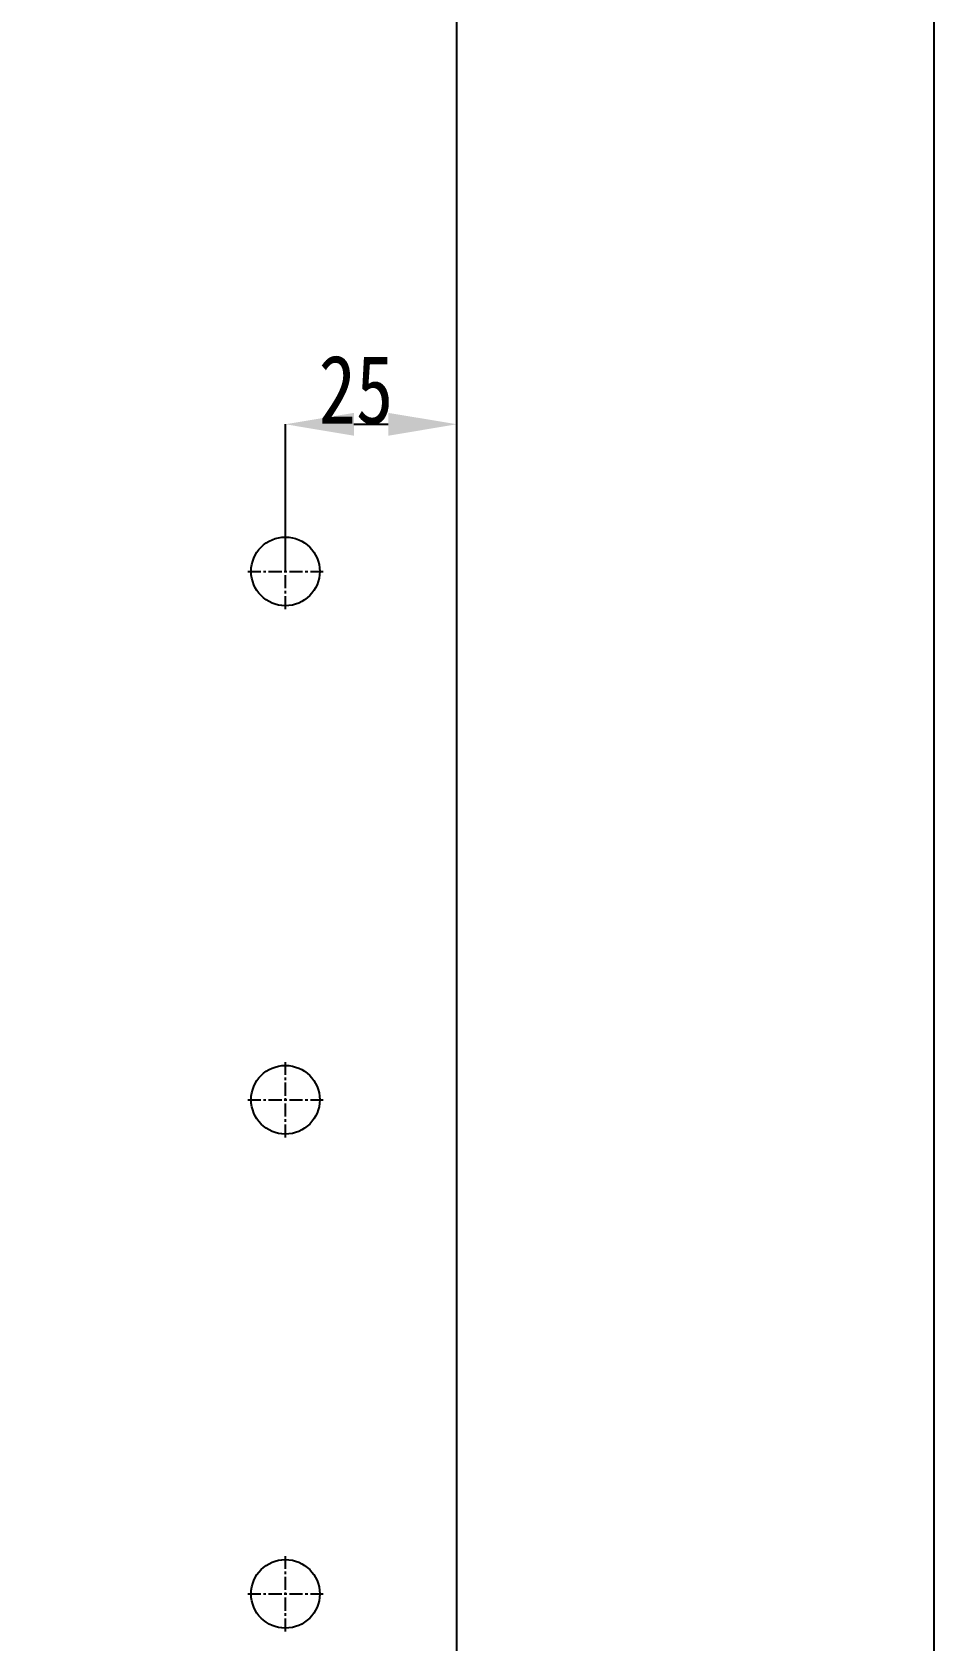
# Model space of a CAD drawing. Header units: millimetres. Extents: x 1937 to 4271, y -9032 to 1737.
# Drawn here: x 3080.6 to 3212.1, y -2495.3 to -2260.9 of the extents above; entities that cross this region are included whole.
import ezdxf

# ---------------------------------------------------------------- set-up
doc = ezdxf.new("R2010")
doc.units = ezdxf.units.MM
doc.header["$LTSCALE"] = 16.335
doc.header["$PDMODE"] = 3
doc.header["$PDSIZE"] = 0.3125
doc.linetypes.add('CENTER', pattern=[0.6, 0.375, -0.075, 0.075, -0.075])
doc.layers.get('0').update_dxf_attribs({"linetype": 'CONTINUOUS'})
doc.layers.get('Defpoints').update_dxf_attribs({"linetype": 'CONTINUOUS'})
doc.styles.get("Standard").update_dxf_attribs({"font": 'txt', "width": 0.8})
doc.dimstyles.new('副本 ISO-25-1', dxfattribs={"dimtxt": 10, "dimasz": 10, "dimexe": 0, "dimexo": 0, "dimgap": 0, "dimtad": 1, "dimtxsty": 'Standard', "dimcen": 0, "dimclrd": 6, "dimclre": 6, "dimclrt": 4, "dimazin": 0, "dimtfac": 1, "dimtofl": 0, "dimtmove": 0, "dimatfit": 3, "dimfxl": 0, "dimarcsym": 0})

# ---------------------------------------------------------------- blocks, each defined once
blk = doc.blocks.new('*D83')
at = {"color": 6, "lineweight": -2}
for p, q in [((3023.58, -2320.64), (3023.58, -2160.06)), ((3132.58, -2160.06), (3033.58, -2160.06)), ((3142.58, -2201.5), (3142.58, -2160.06))]:
    blk.add_line(p, q, dxfattribs=at)
at = {"color": 6}
for points in [[(3033.58, -2158.39), (3033.58, -2161.73), (3023.58, -2160.06)], [(3132.58, -2158.39), (3132.58, -2161.73), (3142.58, -2160.06)]]:
    blk.add_solid(points, dxfattribs=at)
at = {"layer": 'Defpoints', "color": 0}
for p in [(3023.58, -2160.06), (3142.58, -2201.5), (3023.58, -2320.64)]:
    blk.add_point(p, dxfattribs=at)
at = {"color": 4, "insert": (3098.92, -2155.06), "char_height": 10, "attachment_point": 5}
blk.add_mtext('119', dxfattribs=at)
blk = doc.blocks.new('*D88')
at = {"color": 6, "lineweight": -2}
for p, q in [((3117.58, -2339.5), (3117.58, -2318.06)), ((3127.58, -2318.06), (3132.58, -2318.06)), ((3142.58, -2329.33), (3142.58, -2318.06))]:
    blk.add_line(p, q, dxfattribs=at)
at = {"color": 6}
for points in [[(3127.58, -2316.4), (3127.58, -2319.73), (3117.58, -2318.06)], [(3132.58, -2316.4), (3132.58, -2319.73), (3142.58, -2318.06)]]:
    blk.add_solid(points, dxfattribs=at)
at = {"layer": 'Defpoints', "color": 0}
for p in [(3142.58, -2318.06), (3142.58, -2329.33), (3117.58, -2339.5)]:
    blk.add_point(p, dxfattribs=at)
at = {"color": 4, "insert": (3127.87, -2313.06), "char_height": 10, "attachment_point": 5}
blk.add_mtext('25', dxfattribs=at)

msp = doc.modelspace()

# ---------------------------------------------------------------- linework, layer by layer
at = {"color": 7, "linetype": 'Continuous'}
msp.add_line((3142.581, -2631.503), (3142.581, -2201.503), dxfattribs=at)
at = {"color": 1, "linetype": 'CENTER', "ltscale": 0.310989}
for p, q in [((3117.581, -2345.003), (3117.581, -2334.003)), ((3112.081, -2339.503), (3123.081, -2339.503)), ((3117.581, -2422.003), (3117.581, -2411.003)), ((3112.081, -2416.503), (3123.081, -2416.503)), ((3117.581, -2494.003), (3117.581, -2483.003)), ((3112.081, -2488.503), (3123.081, -2488.503))]:
    msp.add_line(p, q, dxfattribs=at)
msp.add_lwpolyline([(2401.436, -2102.484), (3212.141, -2102.484), (3212.141, -2725.711), (2401.436, -2725.711)], close=True)
for centre in [(3117.581, -2339.503), (3117.581, -2416.503), (3117.581, -2488.503)]:
    msp.add_circle(centre, 5)

# ---------------------------------------------------------------- dimensions: what is measured, and where the dimension line sits
for base, p1, p2, picture, middle in [((3023.581, -2160.061), (3142.581, -2201.503), (3023.581, -2320.64), '*D83', (3098.919, -2160.061)), ((3142.581, -2318.064), (3117.581, -2339.503), (3142.581, -2329.332), '*D88', (3127.868, -2318.064))]:
    dim = msp.add_linear_dim(base=base, p1=p1, p2=p2, dimstyle='副本 ISO-25-1', override={"dimfxl": 1.25, "dimarcsym": 1})
    dim.commit()
    dim.dimension.update_dxf_attribs({"geometry": picture, "text_midpoint": middle, "dimtype": 160})

doc.saveas('drawing.dxf')
